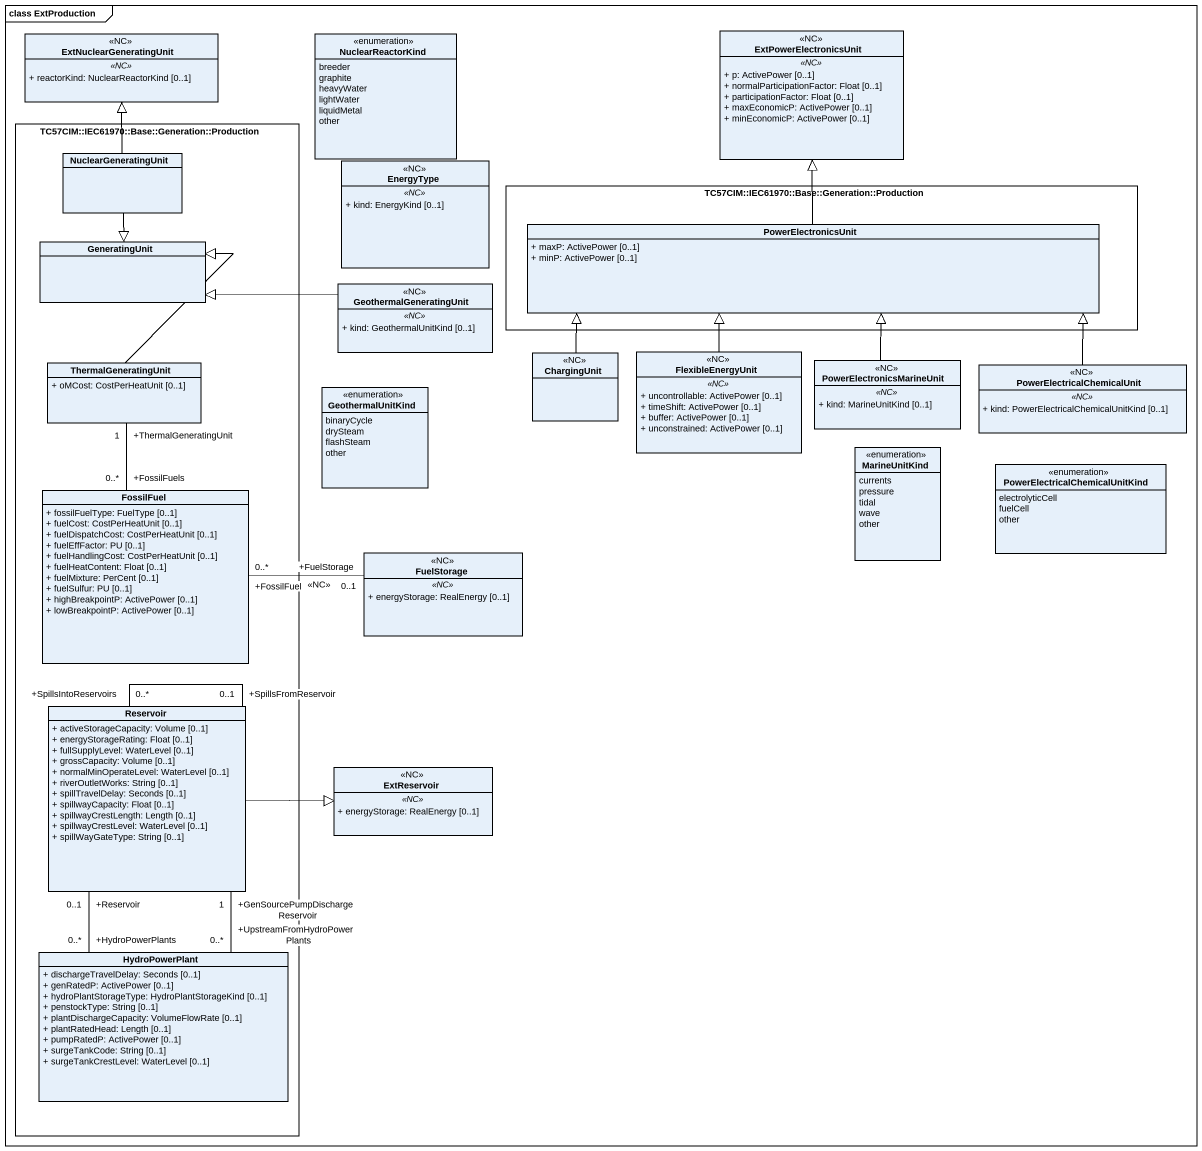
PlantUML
@startuml
mainframe class ExtProduction
hide circle
hide empty members
skinparam classAttributeIconSize 0
class ExtNuclearGeneratingUnit <<NC>> {
  .. <<NC>> ..
  + reactorKind: NuclearReactorKind [0..1]
}
enum NuclearReactorKind {
  breeder
  graphite
  heavyWater
  lightWater
  liquidMetal
  other
}
class ExtPowerElectronicsUnit <<NC>> {
  .. <<NC>> ..
  + p: ActivePower [0..1]
  + normalParticipationFactor: Float [0..1]
  + participationFactor: Float [0..1]
  + maxEconomicP: ActivePower [0..1]
  + minEconomicP: ActivePower [0..1]
}
rectangle "TC57CIM::IEC61970::Base::Generation::Production" as TC57CIM_IEC61970_Base {
  class NuclearGeneratingUnit
  class GeneratingUnit
  class ThermalGeneratingUnit {
    + oMCost: CostPerHeatUnit [0..1]
  }
  class FossilFuel {
    + fossilFuelType: FuelType [0..1]
    + fuelCost: CostPerHeatUnit [0..1]
    + fuelDispatchCost: CostPerHeatUnit [0..1]
    + fuelEffFactor: PU [0..1]
    + fuelHandlingCost: CostPerHeatUnit [0..1]
    + fuelHeatContent: Float [0..1]
    + fuelMixture: PerCent [0..1]
    + fuelSulfur: PU [0..1]
    + highBreakpointP: ActivePower [0..1]
    + lowBreakpointP: ActivePower [0..1]
  }
  class Reservoir {
    + activeStorageCapacity: Volume [0..1]
    + energyStorageRating: Float [0..1]
    + fullSupplyLevel: WaterLevel [0..1]
    + grossCapacity: Volume [0..1]
    + normalMinOperateLevel: WaterLevel [0..1]
    + riverOutletWorks: String [0..1]
    + spillTravelDelay: Seconds [0..1]
    + spillwayCapacity: Float [0..1]
    + spillwayCrestLength: Length [0..1]
    + spillwayCrestLevel: WaterLevel [0..1]
    + spillWayGateType: String [0..1]
  }
  class HydroPowerPlant {
    + dischargeTravelDelay: Seconds [0..1]
    + genRatedP: ActivePower [0..1]
    + hydroPlantStorageType: HydroPlantStorageKind [0..1]
    + penstockType: String [0..1]
    + plantDischargeCapacity: VolumeFlowRate [0..1]
    + plantRatedHead: Length [0..1]
    + pumpRatedP: ActivePower [0..1]
    + surgeTankCode: String [0..1]
    + surgeTankCrestLevel: WaterLevel [0..1]
  }
}
class EnergyType <<NC>> {
  .. <<NC>> ..
  + kind: EnergyKind [0..1]
}
rectangle "TC57CIM::IEC61970::Base::Generation::Production" as TC57CIM_IEC61970_Base_2 {
  class PowerElectronicsUnit {
    + maxP: ActivePower [0..1]
    + minP: ActivePower [0..1]
  }
}
class GeothermalGeneratingUnit <<NC>> {
  .. <<NC>> ..
  + kind: GeothermalUnitKind [0..1]
}
class ChargingUnit <<NC>>
class FlexibleEnergyUnit <<NC>> {
  .. <<NC>> ..
  + uncontrollable: ActivePower [0..1]
  + timeShift: ActivePower [0..1]
  + buffer: ActivePower [0..1]
  + unconstrained: ActivePower [0..1]
}
class PowerElectronicsMarineUnit <<NC>> {
  .. <<NC>> ..
  + kind: MarineUnitKind [0..1]
}
class PowerElectricalChemicalUnit <<NC>> {
  .. <<NC>> ..
  + kind: PowerElectricalChemicalUnitKind [0..1]
}
enum GeothermalUnitKind {
  binaryCycle
  drySteam
  flashSteam
  other
}
enum MarineUnitKind {
  currents
  pressure
  tidal
  wave
  other
}
enum "PowerElectricalChemicalUnitKind" as PowerElectricalChemicalUnitK {
  electrolyticCell
  fuelCell
  other
}
class FuelStorage <<NC>> {
  .. <<NC>> ..
  + energyStorage: RealEnergy [0..1]
}
class ExtReservoir <<NC>> {
  .. <<NC>> ..
  + energyStorage: RealEnergy [0..1]
}
NuclearGeneratingUnit -up-|> ExtNuclearGeneratingUnit
NuclearGeneratingUnit --|> GeneratingUnit
PowerElectronicsUnit -up-|> ExtPowerElectronicsUnit
GeothermalGeneratingUnit -left-|> GeneratingUnit
ThermalGeneratingUnit -up-|> GeneratingUnit
ChargingUnit -right-|> PowerElectronicsUnit
FlexibleEnergyUnit -up-|> PowerElectronicsUnit
PowerElectronicsMarineUnit -up-|> PowerElectronicsUnit
PowerElectricalChemicalUnit -left-|> PowerElectronicsUnit
FossilFuel "+FossilFuels\n0..*" -up- "+ThermalGeneratingUnit\n1" ThermalGeneratingUnit
FuelStorage "+FuelStorage\n0..1" -left- "+FossilFuel\n0..*" FossilFuel : <<NC>>
Reservoir "+SpillsFromReservoir\n0..1" -- "+SpillsIntoReservoirs\n0..*" Reservoir
Reservoir -right-|> ExtReservoir
HydroPowerPlant "+HydroPowerPlants\n0..*" -up- "+Reservoir\n0..1" Reservoir
HydroPowerPlant "+UpstreamFromHydroPowerPlants\n0..*" -up- "+GenSourcePumpDischargeReservoir\n1" Reservoir
@enduml
